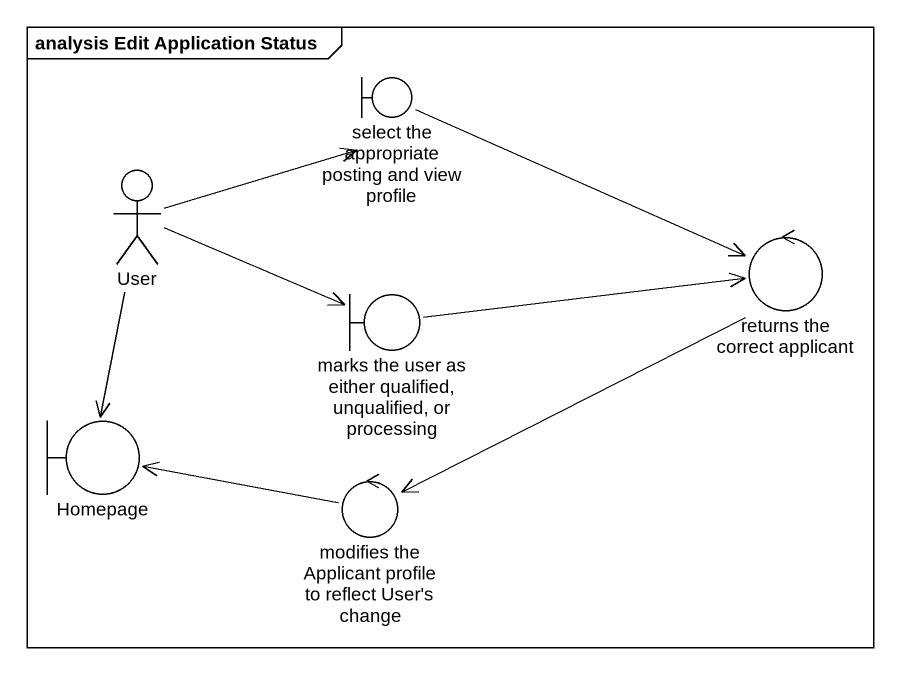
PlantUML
@startuml
mainframe analysis Edit Application Status
boundary "select the appropriate posting and view profile" as select_the_appropriate
actor User
boundary "marks the user as either qualified, unqualified, or processing" as marks_the_user_as_either
control "returns the correct applicant" as returns_the_correct
boundary Homepage
control "modifies the Applicant profile to reflect User's change" as modifies_the_Applicant
select_the_appropriate -right-> returns_the_correct
User -right-> select_the_appropriate
User -right-> marks_the_user_as_either
User --> Homepage
marks_the_user_as_either -right-> returns_the_correct
returns_the_correct --> modifies_the_Applicant
modifies_the_Applicant -left-> Homepage
@enduml
